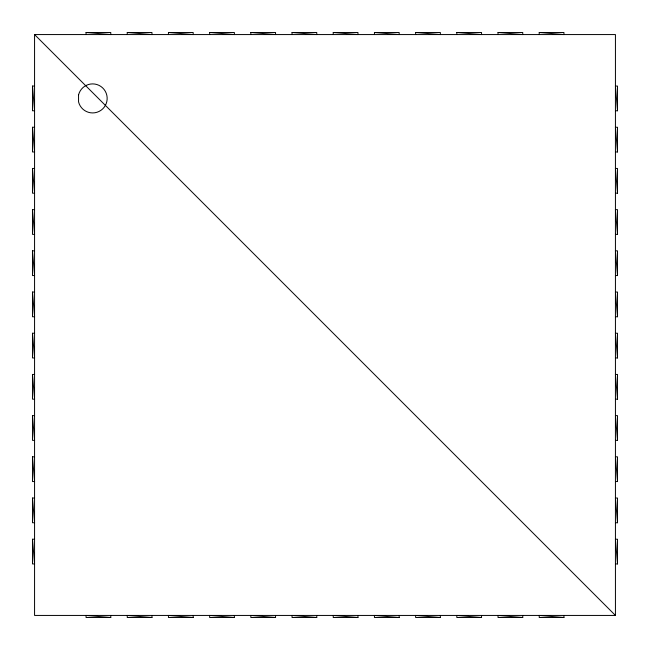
<?xml version="1.0" encoding="UTF-8"?>
<svg xmlns="http://www.w3.org/2000/svg" width="650" height="650" viewBox="0 0 650 650"><rect width="100%" height="100%" fill="white"/><g stroke="black" fill="none" stroke-linecap="round" stroke-linejoin="round"><path stroke-width="0.97" d="M86.06 32.5L110.776 32.5L110.776 34.564L86.06 32.5L86.06 34.564M127.254 32.5L151.97 32.5L151.97 34.564L127.254 32.5L127.254 34.564M168.447 32.5L193.172 32.5L193.172 34.564L168.447 32.5L168.447 34.564M209.649 32.5L234.366 32.5L234.366 34.564L209.649 32.5L209.649 34.564M250.843 32.5L275.559 32.5L275.559 34.564L250.843 32.5L250.843 34.564M292.045 32.5L316.761 32.5L316.761 34.564L292.045 32.5L292.045 34.564M333.239 32.5L357.955 32.5L357.955 34.564L333.239 32.5L333.239 34.564M374.441 32.5L399.157 32.5L399.157 34.564L374.441 32.5L374.441 34.564M415.634 32.5L440.351 32.5L440.351 34.564L415.634 32.5L415.634 34.564M456.828 32.5L481.552 32.5L481.552 34.564L456.828 32.5L456.828 34.564M498.03 32.5L522.746 32.5L522.746 34.564L498.03 32.5L498.03 34.564M539.224 32.5L563.94 32.5L563.94 34.564L539.224 32.5L539.224 34.564M34.564 34.564L615.436 34.564L615.436 615.436L34.564 615.436L34.564 34.564L615.436 615.436M32.5 86.06L34.564 110.776L32.5 110.776L32.5 86.06L34.564 86.06M615.436 110.776L617.5 110.776L617.5 86.06L615.436 86.06L617.5 110.776M32.5 127.254L34.564 151.97L32.5 151.97L32.5 127.254L34.564 127.254M615.436 151.97L617.5 151.97L617.5 127.254L615.436 127.254L617.5 151.97M32.5 168.447L34.564 193.172L32.5 193.172L32.5 168.447L34.564 168.447M615.436 193.172L617.5 193.172L617.5 168.447L615.436 168.447L617.5 193.172M32.5 209.649L34.564 234.366L32.5 234.366L32.5 209.649L34.564 209.649M615.436 234.366L617.5 234.366L617.5 209.649L615.436 209.649L617.5 234.366M32.5 250.843L34.564 275.559L32.5 275.559L32.5 250.843L34.564 250.843M615.436 275.559L617.5 275.559L617.5 250.843L615.436 250.843L617.5 275.559M32.5 292.045L34.564 316.761L32.5 316.761L32.5 292.045L34.564 292.045M615.436 316.761L617.5 316.761L617.5 292.045L615.436 292.045L617.5 316.761M32.5 333.239L34.564 357.955L32.5 357.955L32.5 333.239L34.564 333.239M615.436 357.955L617.5 357.955L617.5 333.239L615.436 333.239L617.5 357.955M32.5 374.441L34.564 399.157L32.5 399.157L32.5 374.441L34.564 374.441M615.436 399.157L617.5 399.157L617.5 374.441L615.436 374.441L617.5 399.157M32.5 415.634L34.564 440.351L32.5 440.351L32.5 415.634L34.564 415.634M615.436 440.351L617.5 440.351L617.5 415.634L615.436 415.634L617.5 440.351M32.5 456.828L34.564 481.552L32.5 481.552L32.5 456.828L34.564 456.828M615.436 481.552L617.5 481.552L617.5 456.828L615.436 456.828L617.5 481.552M32.5 498.03L34.564 522.746L32.5 522.746L32.5 498.03L34.564 498.03M615.436 522.746L617.5 522.746L617.5 498.03L615.436 498.03L617.5 522.746M32.5 539.224L34.564 563.94L32.5 563.94L32.5 539.224L34.564 539.224M615.436 563.94L617.5 563.94L617.5 539.224L615.436 539.224L617.5 563.94M110.776 617.5L86.06 617.5L86.06 615.436L110.776 617.5L110.776 615.436M151.97 617.5L127.254 617.5L127.254 615.436L151.97 617.5L151.97 615.436M193.172 617.5L168.447 617.5L168.447 615.436L193.172 617.5L193.172 615.436M234.366 617.5L209.649 617.5L209.649 615.436L234.366 617.5L234.366 615.436M275.559 617.5L250.843 617.5L250.843 615.436L275.559 617.5L275.559 615.436M316.761 617.5L292.045 617.5L292.045 615.436L316.761 617.5L316.761 615.436M357.955 617.5L333.239 617.5L333.239 615.436L357.955 617.5L357.955 615.436M399.157 617.5L374.441 617.5L374.441 615.436L399.157 617.5L399.157 615.436M440.351 617.5L415.634 617.5L415.634 615.436L440.351 617.5L440.351 615.436M481.552 617.5L456.828 617.5L456.828 615.436L481.552 617.5L481.552 615.436M522.746 617.5L498.03 617.5L498.03 615.436L522.746 617.5L522.746 615.436M563.94 617.5L539.224 617.5L539.224 615.436L563.94 617.5L563.94 615.436M78.553 94.941L78.553 101.888A14.519 14.519 0 0 0 100.896 110.362A14.519 14.519 0 0 0 100.896 86.466A14.519 14.519 0 0 0 78.553 94.941"/></g></svg>
